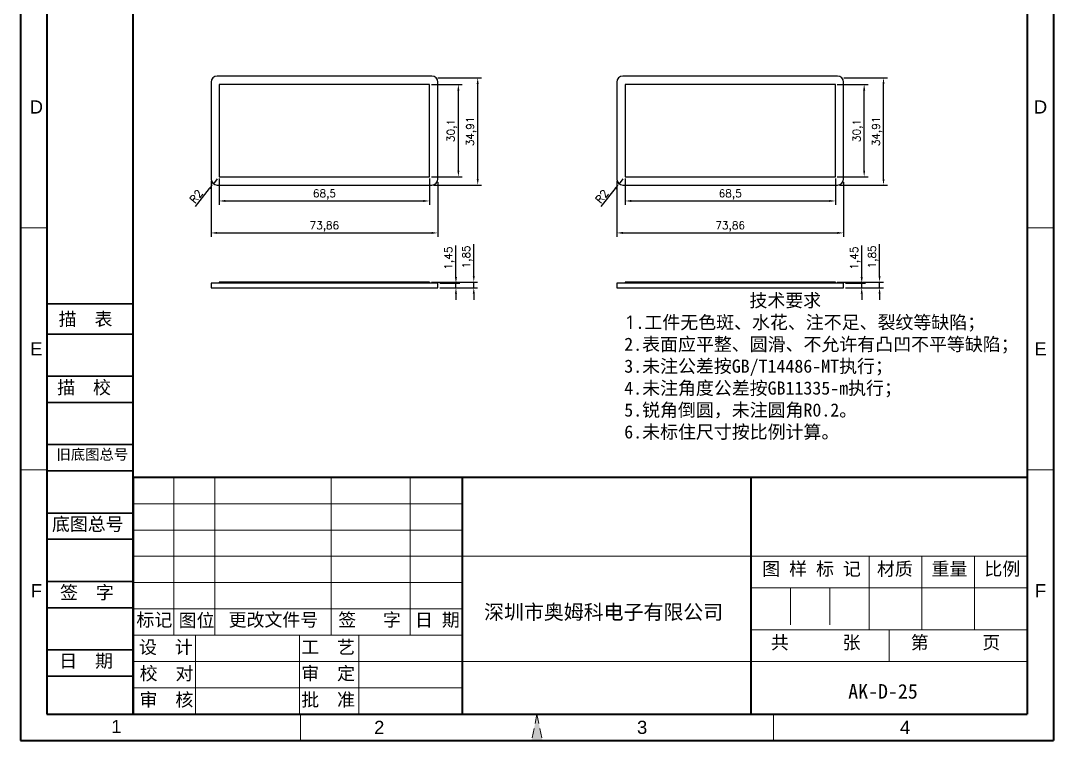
# Model space of a CAD drawing. Header units: millimetres. Extents: x 30172 to 30508, y -471 to 20.
# Drawn here: x 30171.6 to 30508.1, y -471.3 to -236.8 of the extents above; entities that cross this region are included whole.
import ezdxf
from ezdxf.enums import TextEntityAlignment as Align

# ---------------------------------------------------------------- set-up
doc = ezdxf.new("R2010")
doc.units = ezdxf.units.MM
doc.linetypes.add('ACAD_ISO10W100', pattern=[18, 12, -3, 0, -3])
doc.linetypes.add('HIDDEN2', pattern=[4.7625, 3.175, -1.5875])
for name, color, linetype, lineweight in [('dim', 82, 'Continuous', 9), ('图层1', 7, 'ACAD_ISO10W100', 15), ('图层2', 7, 'Continuous', 30), ('图层3', 7, 'Continuous', 15), ('图层4', 7, 'Continuous', 40), ('图层5', 7, 'HIDDEN2', 15)]:
    doc.layers.add(name, color=color, linetype=linetype, lineweight=lineweight)
doc.layers.add('尺寸线', color=7, linetype='Continuous')
doc.styles.get("Standard").update_dxf_attribs({"font": 'txt', "bigfont": 'gbcbig.shx'})
doc.styles.add('样式 3', font='arial.ttf', dxfattribs={"height": 3.8})
doc.dimstyles.new('ISO-25', dxfattribs={"dimtxt": 2.5, "dimasz": 2.5, "dimexe": 1.25, "dimexo": 0.625, "dimtad": 1, "dimtxsty": 'Standard', "dimcen": 2.5, "dimadec": 0, "dimazin": 0, "dimtfac": 1, "dimtmove": 0, "dimatfit": 3, "dimfxl": 0, "dimarcsym": 0})

# ---------------------------------------------------------------- blocks, each defined once
blk = doc.blocks.new('*D2246')
at = {"layer": 'Defpoints', "color": 0, "transparency": 16777216}
for p in [(30307.57, -322.34), (30313.47, -322.34), (30307.57, -323.79)]:
    blk.add_point(p, dxfattribs=at)
at = {"layer": 'dim', "color": 0, "lineweight": -2, "transparency": 16777216}
for p, q in [((30313.47, -320.34), (30313.47, -310.01)), ((30308.2, -322.34), (30314.72, -322.34)), ((30313.47, -323.79), (30313.47, -322.34)), ((30308.2, -323.79), (30314.72, -323.79)), ((30313.47, -325.79), (30313.47, -327.79))]:
    blk.add_line(p, q, dxfattribs=at)
at = {"layer": 'dim', "color": 0, "transparency": 16777216}
for points in [[(30313.13, -320.34), (30313.8, -320.34), (30313.47, -322.34)], [(30313.13, -325.79), (30313.8, -325.79), (30313.47, -323.79)]]:
    blk.add_solid(points, dxfattribs=at)
at = {"layer": 'dim', "color": 0, "transparency": 16777216, "insert": (30311.38, -314.17), "char_height": 2.5, "attachment_point": 5, "rotation": 90}
blk.add_mtext('1,45', dxfattribs=at)
blk = doc.blocks.new('*D2247')
at = {"layer": 'Defpoints', "color": 0, "transparency": 16777216}
for p in [(30304.87, -321.94), (30319.28, -321.94), (30307.57, -323.79)]:
    blk.add_point(p, dxfattribs=at)
at = {"layer": 'dim', "color": 0, "lineweight": -2, "transparency": 16777216}
for p, q in [((30319.28, -319.94), (30319.28, -309.61)), ((30305.5, -321.94), (30320.53, -321.94)), ((30319.28, -323.79), (30319.28, -321.94)), ((30308.2, -323.79), (30320.53, -323.79)), ((30319.28, -325.79), (30319.28, -327.79))]:
    blk.add_line(p, q, dxfattribs=at)
at = {"layer": 'dim', "color": 0, "transparency": 16777216}
for points in [[(30318.94, -319.94), (30319.61, -319.94), (30319.28, -321.94)], [(30318.94, -325.79), (30319.61, -325.79), (30319.28, -323.79)]]:
    blk.add_solid(points, dxfattribs=at)
at = {"layer": 'dim', "color": 0, "transparency": 16777216, "insert": (30317.19, -313.77), "char_height": 2.5, "attachment_point": 5, "rotation": 90}
blk.add_mtext('1,85', dxfattribs=at)
blk = doc.blocks.new('*D2248')
at = {"layer": 'Defpoints', "color": 0, "transparency": 16777216}
for p in [(30304.87, -257.55), (30314.26, -257.55), (30304.87, -287.65)]:
    blk.add_point(p, dxfattribs=at)
at = {"layer": 'dim', "color": 0, "lineweight": -2, "transparency": 16777216}
for p, q in [((30305.5, -257.55), (30315.51, -257.55)), ((30314.26, -285.65), (30314.26, -259.55)), ((30305.5, -287.65), (30315.51, -287.65))]:
    blk.add_line(p, q, dxfattribs=at)
at = {"layer": 'dim', "color": 0, "transparency": 16777216}
for points in [[(30313.93, -259.55), (30314.59, -259.55), (30314.26, -257.55)], [(30313.93, -285.65), (30314.59, -285.65), (30314.26, -287.65)]]:
    blk.add_solid(points, dxfattribs=at)
at = {"layer": 'dim', "color": 0, "transparency": 16777216, "insert": (30312.18, -272.6), "char_height": 2.5, "attachment_point": 5, "rotation": 90}
blk.add_mtext('30,1', dxfattribs=at)
blk = doc.blocks.new('*D2249')
at = {"layer": 'Defpoints', "color": 0, "transparency": 16777216}
for p in [(30306.98, -255.43), (30320.56, -255.43), (30305.57, -290.35)]:
    blk.add_point(p, dxfattribs=at)
at = {"layer": 'dim', "color": 0, "lineweight": -2, "transparency": 16777216}
for p, q in [((30307.61, -255.43), (30321.81, -255.43)), ((30320.56, -288.35), (30320.56, -257.43)), ((30306.2, -290.35), (30321.81, -290.35))]:
    blk.add_line(p, q, dxfattribs=at)
at = {"layer": 'dim', "color": 0, "transparency": 16777216}
for points in [[(30320.23, -257.43), (30320.89, -257.43), (30320.56, -255.43)], [(30320.23, -288.35), (30320.89, -288.35), (30320.56, -290.35)]]:
    blk.add_solid(points, dxfattribs=at)
at = {"layer": 'dim', "color": 0, "transparency": 16777216, "insert": (30318.48, -272.89), "char_height": 2.5, "attachment_point": 5, "rotation": 90}
blk.add_mtext('34,91', dxfattribs=at)
blk = doc.blocks.new('*D2250')
at = {"layer": 'Defpoints', "color": 0, "transparency": 16777216}
for p in [(30236.37, -287.65), (30304.87, -287.65), (30304.87, -295.54)]:
    blk.add_point(p, dxfattribs=at)
at = {"layer": 'dim', "color": 0, "lineweight": -2, "transparency": 16777216}
for p, q in [((30236.37, -288.27), (30236.37, -296.79)), ((30304.87, -288.27), (30304.87, -296.79)), ((30238.37, -295.54), (30302.87, -295.54))]:
    blk.add_line(p, q, dxfattribs=at)
at = {"layer": 'dim', "color": 0, "transparency": 16777216}
for points in [[(30238.37, -295.2), (30238.37, -295.87), (30236.37, -295.54)], [(30302.87, -295.2), (30302.87, -295.87), (30304.87, -295.54)]]:
    blk.add_solid(points, dxfattribs=at)
at = {"layer": 'dim', "color": 0, "transparency": 16777216, "insert": (30270.62, -293.45), "char_height": 2.5, "attachment_point": 5}
blk.add_mtext('68,5', dxfattribs=at)
blk = doc.blocks.new('*D2251')
at = {"layer": 'Defpoints', "color": 0, "transparency": 16777216}
for p in [(30233.67, -288.35), (30307.53, -288.74), (30307.53, -305.95)]:
    blk.add_point(p, dxfattribs=at)
at = {"layer": 'dim', "color": 0, "lineweight": -2, "transparency": 16777216}
for p, q in [((30233.67, -288.97), (30233.67, -307.2)), ((30307.53, -289.36), (30307.53, -307.2)), ((30235.67, -305.95), (30305.53, -305.95))]:
    blk.add_line(p, q, dxfattribs=at)
at = {"layer": 'dim', "color": 0, "transparency": 16777216}
for points in [[(30235.67, -305.62), (30235.67, -306.28), (30233.67, -305.95)], [(30305.53, -305.62), (30305.53, -306.28), (30307.53, -305.95)]]:
    blk.add_solid(points, dxfattribs=at)
at = {"layer": 'dim', "color": 0, "transparency": 16777216, "insert": (30270.6, -303.87), "char_height": 2.5, "attachment_point": 5}
blk.add_mtext('73,86', dxfattribs=at)
blk = doc.blocks.new('*D2252')
at = {"layer": 'Defpoints', "color": 0, "transparency": 16777216}
for p in [(30235.67, -288.35), (30234.44, -289.92)]:
    blk.add_point(p, dxfattribs=at)
at = {"layer": 'dim', "color": 0, "lineweight": -2, "transparency": 16777216}
for p, q in [((30235.67, -288.35), (30234.44, -289.92)), ((30228.62, -297.33), (30233.2, -291.5))]:
    blk.add_line(p, q, dxfattribs=at)
at = {"layer": 'dim', "color": 0, "transparency": 16777216}
blk.add_solid([(30232.94, -291.29), (30233.46, -291.7), (30234.44, -289.92)], dxfattribs=at)
at = {"layer": 'dim', "color": 0, "transparency": 16777216, "insert": (30228.82, -294.04), "char_height": 2.5, "attachment_point": 5, "rotation": 51.8655}
blk.add_mtext('R2', dxfattribs=at)
blk = doc.blocks.new('*D2274')
at = {"layer": 'Defpoints', "color": 0, "transparency": 16777216}
for p in [(30439.79, -322.34), (30445.68, -322.34), (30439.79, -323.79)]:
    blk.add_point(p, dxfattribs=at)
at = {"layer": 'dim', "color": 0, "lineweight": -2, "transparency": 16777216}
for p, q in [((30445.68, -320.34), (30445.68, -310.01)), ((30440.41, -322.34), (30446.93, -322.34)), ((30445.68, -323.79), (30445.68, -322.34)), ((30440.41, -323.79), (30446.93, -323.79)), ((30445.68, -325.79), (30445.68, -327.79))]:
    blk.add_line(p, q, dxfattribs=at)
at = {"layer": 'dim', "color": 0, "transparency": 16777216}
for points in [[(30445.35, -320.34), (30446.02, -320.34), (30445.68, -322.34)], [(30445.35, -325.79), (30446.02, -325.79), (30445.68, -323.79)]]:
    blk.add_solid(points, dxfattribs=at)
at = {"layer": 'dim', "color": 0, "transparency": 16777216, "insert": (30443.6, -314.17), "char_height": 2.5, "attachment_point": 5, "rotation": 90}
blk.add_mtext('1,45', dxfattribs=at)
blk = doc.blocks.new('*D2273')
at = {"layer": 'Defpoints', "color": 0, "transparency": 16777216}
for p in [(30437.09, -321.94), (30451.5, -321.94), (30439.79, -323.79)]:
    blk.add_point(p, dxfattribs=at)
at = {"layer": 'dim', "color": 0, "lineweight": -2, "transparency": 16777216}
for p, q in [((30451.5, -319.94), (30451.5, -309.61)), ((30437.71, -321.94), (30452.75, -321.94)), ((30451.5, -323.79), (30451.5, -321.94)), ((30440.41, -323.79), (30452.75, -323.79)), ((30451.5, -325.79), (30451.5, -327.79))]:
    blk.add_line(p, q, dxfattribs=at)
at = {"layer": 'dim', "color": 0, "transparency": 16777216}
for points in [[(30451.16, -319.94), (30451.83, -319.94), (30451.5, -321.94)], [(30451.16, -325.79), (30451.83, -325.79), (30451.5, -323.79)]]:
    blk.add_solid(points, dxfattribs=at)
at = {"layer": 'dim', "color": 0, "transparency": 16777216, "insert": (30449.41, -313.77), "char_height": 2.5, "attachment_point": 5, "rotation": 90}
blk.add_mtext('1,85', dxfattribs=at)
blk = doc.blocks.new('*D2275')
at = {"layer": 'Defpoints', "color": 0, "transparency": 16777216}
for p in [(30437.09, -257.55), (30446.48, -257.55), (30437.09, -287.65)]:
    blk.add_point(p, dxfattribs=at)
at = {"layer": 'dim', "color": 0, "lineweight": -2, "transparency": 16777216}
for p, q in [((30437.71, -257.55), (30447.73, -257.55)), ((30446.48, -285.65), (30446.48, -259.55)), ((30437.71, -287.65), (30447.73, -287.65))]:
    blk.add_line(p, q, dxfattribs=at)
at = {"layer": 'dim', "color": 0, "transparency": 16777216}
for points in [[(30446.15, -259.55), (30446.81, -259.55), (30446.48, -257.55)], [(30446.15, -285.65), (30446.81, -285.65), (30446.48, -287.65)]]:
    blk.add_solid(points, dxfattribs=at)
at = {"layer": 'dim', "color": 0, "transparency": 16777216, "insert": (30444.4, -272.6), "char_height": 2.5, "attachment_point": 5, "rotation": 90}
blk.add_mtext('30,1', dxfattribs=at)
blk = doc.blocks.new('*D2276')
at = {"layer": 'Defpoints', "color": 0, "transparency": 16777216}
for p in [(30439.2, -255.43), (30452.78, -255.43), (30437.79, -290.35)]:
    blk.add_point(p, dxfattribs=at)
at = {"layer": 'dim', "color": 0, "lineweight": -2, "transparency": 16777216}
for p, q in [((30439.83, -255.43), (30454.03, -255.43)), ((30452.78, -288.35), (30452.78, -257.43)), ((30438.41, -290.35), (30454.03, -290.35))]:
    blk.add_line(p, q, dxfattribs=at)
at = {"layer": 'dim', "color": 0, "transparency": 16777216}
for points in [[(30452.45, -257.43), (30453.11, -257.43), (30452.78, -255.43)], [(30452.45, -288.35), (30453.11, -288.35), (30452.78, -290.35)]]:
    blk.add_solid(points, dxfattribs=at)
at = {"layer": 'dim', "color": 0, "transparency": 16777216, "insert": (30450.7, -272.89), "char_height": 2.5, "attachment_point": 5, "rotation": 90}
blk.add_mtext('34,91', dxfattribs=at)
blk = doc.blocks.new('*D2277')
at = {"layer": 'Defpoints', "color": 0, "transparency": 16777216}
for p in [(30368.59, -287.65), (30437.09, -287.65), (30437.09, -295.54)]:
    blk.add_point(p, dxfattribs=at)
at = {"layer": 'dim', "color": 0, "lineweight": -2, "transparency": 16777216}
for p, q in [((30368.59, -288.27), (30368.59, -296.79)), ((30437.09, -288.27), (30437.09, -296.79)), ((30370.59, -295.54), (30435.09, -295.54))]:
    blk.add_line(p, q, dxfattribs=at)
at = {"layer": 'dim', "color": 0, "transparency": 16777216}
for points in [[(30370.59, -295.2), (30370.59, -295.87), (30368.59, -295.54)], [(30435.09, -295.2), (30435.09, -295.87), (30437.09, -295.54)]]:
    blk.add_solid(points, dxfattribs=at)
at = {"layer": 'dim', "color": 0, "transparency": 16777216, "insert": (30402.84, -293.45), "char_height": 2.5, "attachment_point": 5}
blk.add_mtext('68,5', dxfattribs=at)
blk = doc.blocks.new('*D2278')
at = {"layer": 'Defpoints', "color": 0, "transparency": 16777216}
for p in [(30365.89, -288.35), (30439.75, -288.74), (30439.75, -305.95)]:
    blk.add_point(p, dxfattribs=at)
at = {"layer": 'dim', "color": 0, "lineweight": -2, "transparency": 16777216}
for p, q in [((30365.89, -288.97), (30365.89, -307.2)), ((30439.75, -289.36), (30439.75, -307.2)), ((30367.89, -305.95), (30437.75, -305.95))]:
    blk.add_line(p, q, dxfattribs=at)
at = {"layer": 'dim', "color": 0, "transparency": 16777216}
for points in [[(30367.89, -305.62), (30367.89, -306.28), (30365.89, -305.95)], [(30437.75, -305.62), (30437.75, -306.28), (30439.75, -305.95)]]:
    blk.add_solid(points, dxfattribs=at)
at = {"layer": 'dim', "color": 0, "transparency": 16777216, "insert": (30402.82, -303.87), "char_height": 2.5, "attachment_point": 5}
blk.add_mtext('73,86', dxfattribs=at)
blk = doc.blocks.new('*D2279')
at = {"layer": 'Defpoints', "color": 0, "transparency": 16777216}
for p in [(30367.89, -288.35), (30366.65, -289.92)]:
    blk.add_point(p, dxfattribs=at)
at = {"layer": 'dim', "color": 0, "lineweight": -2, "transparency": 16777216}
for p, q in [((30367.89, -288.35), (30366.65, -289.92)), ((30360.84, -297.33), (30365.42, -291.5))]:
    blk.add_line(p, q, dxfattribs=at)
at = {"layer": 'dim', "color": 0, "transparency": 16777216}
blk.add_solid([(30365.16, -291.29), (30365.68, -291.7), (30366.65, -289.92)], dxfattribs=at)
at = {"layer": 'dim', "color": 0, "transparency": 16777216, "insert": (30361.04, -294.04), "char_height": 2.5, "attachment_point": 5, "rotation": 51.8655}
blk.add_mtext('R2', dxfattribs=at)

msp = doc.modelspace()

# ---------------------------------------------------------------- hatches: boundary and pattern name
at = {"layer": '图层5'}
msp.add_hatch(color=0, dxfattribs=at).paths.add_polyline_path([(30339.879, -462.699), (30338.116, -471.265), (30341.642, -471.265)])

# ---------------------------------------------------------------- linework, layer by layer
for p, q in [((30305.571, -254.849), (30235.671, -254.849)), ((30437.789, -254.849), (30367.889, -254.849)), ((30233.671, -256.849), (30233.671, -288.349)), ((30304.871, -257.549), (30236.371, -257.549)), ((30236.371, -257.549), (30236.371, -287.649)), ((30304.871, -287.649), (30304.871, -257.549)), ((30307.571, -288.349), (30307.571, -256.849)), ((30365.889, -256.849), (30365.889, -288.349)), ((30437.089, -257.549), (30368.589, -257.549)), ((30368.589, -257.549), (30368.589, -287.649)), ((30437.089, -287.649), (30437.089, -257.549)), ((30439.789, -288.349), (30439.789, -256.849)), ((30236.371, -287.649), (30304.871, -287.649)), ((30368.589, -287.649), (30437.089, -287.649)), ((30235.671, -290.349), (30305.571, -290.349)), ((30367.889, -290.349), (30437.789, -290.349)), ((30307.571, -322.339), (30233.671, -322.339)), ((30233.671, -322.339), (30233.671, -323.789)), ((30304.871, -321.939), (30236.371, -321.939)), ((30236.371, -321.939), (30236.371, -322.339)), ((30304.871, -322.339), (30304.871, -321.939)), ((30307.571, -323.789), (30307.571, -322.339)), ((30439.789, -322.339), (30365.889, -322.339)), ((30365.889, -322.339), (30365.889, -323.789)), ((30437.089, -321.939), (30368.589, -321.939)), ((30368.589, -321.939), (30368.589, -322.339)), ((30437.089, -322.339), (30437.089, -321.939)), ((30439.789, -323.789), (30439.789, -322.339)), ((30233.671, -323.789), (30307.571, -323.789)), ((30365.889, -323.789), (30439.789, -323.789))]:
    msp.add_line(p, q)
for centre, start, end in [((30235.671, -256.849), 90, 180), ((30305.571, -256.849), 0, 90), ((30367.889, -256.849), 90, 180), ((30437.789, -256.849), 0, 90), ((30235.671, -288.349), 180, 270), ((30305.571, -288.349), 270, 0), ((30367.889, -288.349), 180, 270), ((30437.789, -288.349), 270, 0)]:
    msp.add_arc(centre, 2, start, end)
at = {"layer": '图层1', "color": 0}
for p, q in [((30180.208, -304.313), (30171.642, -304.313)), ((30508.116, -304.313), (30499.55, -304.313)), ((30180.208, -383.121), (30171.642, -383.121)), ((30508.116, -383.121), (30499.55, -383.121)), ((30422.456, -421.582), (30422.456, -435.288)), ((30435.305, -421.582), (30435.305, -435.288)), ((30234.937, -437.001), (30234.937, -428.435)), ((30234.937, -437.001), (30234.937, -428.435))]:
    msp.add_line(p, q, dxfattribs=at)
at = {"layer": '图层2', "color": 0}
for p, q in [((30208.324, -329.069), (30180.208, -329.069)), ((30208.324, -338.955), (30180.208, -338.955)), ((30208.324, -338.955), (30193.389, -338.955)), ((30208.324, -352.661), (30180.208, -352.661)), ((30208.324, -361.227), (30180.208, -361.227)), ((30208.324, -361.227), (30193.389, -361.227)), ((30208.324, -361.227), (30193.389, -361.227)), ((30208.324, -374.933), (30180.208, -374.933)), ((30208.324, -383.499), (30180.208, -383.499)), ((30208.324, -383.499), (30193.389, -383.499)), ((30208.324, -397.204), (30180.208, -397.204)), ((30208.324, -405.77), (30180.208, -405.77)), ((30208.324, -405.77), (30193.389, -405.77)), ((30208.324, -419.476), (30180.208, -419.476)), ((30208.324, -428.042), (30180.208, -428.042)), ((30208.324, -428.042), (30193.389, -428.042)), ((30208.324, -441.748), (30180.208, -441.748)), ((30208.324, -450.314), (30180.208, -450.314))]:
    msp.add_line(p, q, dxfattribs=at)
at = {"layer": '图层3', "color": 0}
for p, q in [((30221.499, -437.001), (30221.499, -385.605)), ((30234.937, -428.435), (30234.937, -385.605)), ((30272.82, -436.899), (30272.82, -385.605)), ((30298.518, -436.875), (30298.518, -385.605)), ((30315.65, -394.171), (30208.324, -394.171)), ((30315.65, -402.737), (30208.324, -402.737)), ((30315.65, -402.737), (30208.324, -402.737)), ((30315.65, -411.303), (30208.324, -411.303)), ((30294.846, -411.303), (30499.55, -411.303)), ((30448.154, -411.303), (30448.154, -435.288)), ((30465.286, -411.303), (30465.286, -435.288)), ((30482.418, -411.303), (30482.418, -435.288)), ((30315.65, -419.869), (30208.324, -419.869)), ((30499.55, -421.582), (30409.607, -421.582)), ((30448.154, -421.582), (30448.154, -435.288)), ((30315.65, -428.435), (30208.324, -428.435)), ((30315.65, -437.001), (30208.324, -437.001)), ((30228.558, -462.699), (30228.558, -437.001)), ((30262.502, -462.699), (30262.502, -436.899)), ((30281.821, -462.597), (30281.821, -436.899)), ((30499.55, -435.288), (30409.607, -435.288)), ((30454.578, -435.288), (30454.578, -445.567)), ((30315.65, -445.567), (30208.324, -445.567)), ((30315.65, -445.567), (30208.79, -445.567)), ((30294.846, -445.567), (30499.55, -445.567)), ((30208.324, -450.314), (30208.081, -450.314)), ((30315.65, -454.133), (30208.324, -454.133)), ((30262.785, -462.699), (30262.785, -471.265)), ((30416.973, -462.699), (30416.973, -471.265)), ((30416.973, -462.699), (30416.973, -471.265))]:
    msp.add_line(p, q, dxfattribs=at)
at = {"layer": '图层4', "color": 0}
for p, q in [((30208.324, -462.699), (30208.324, 11.688)), ((30208.324, -385.605), (30208.324, -462.699)), ((30499.55, -385.605), (30208.324, -385.605)), ((30370.661, -385.605), (30216.472, -385.605)), ((30315.65, -462.699), (30315.65, -385.605)), ((30409.607, -462.699), (30409.607, -385.605)), ((30208.324, -421.582), (30208.324, -462.699))]:
    msp.add_line(p, q, dxfattribs=at)
at = {"layer": '图层5', "color": 0}
for p, q in [((30315.65, -437.001), (30208.324, -437.001)), ((30339.879, -462.699), (30338.116, -471.265)), ((30339.879, -462.699), (30341.642, -471.265))]:
    msp.add_line(p, q, dxfattribs=at)
at = {"layer": '尺寸线', "color": 0, "lineweight": 40}
for p, q in [((30171.642, 20.254), (30171.642, -471.265)), ((30508.116, 20.254), (30508.116, -471.265)), ((30180.208, 11.688), (30180.208, -462.699)), ((30499.55, 11.688), (30499.55, -462.699)), ((30180.208, -462.699), (30499.55, -462.699)), ((30171.642, -471.265), (30508.116, -471.265))]:
    msp.add_line(p, q, dxfattribs=at)

# ---------------------------------------------------------------- texts
at = {"layer": '图层1', "color": 0, "style": '样式 3'}
for s, p in [('D', (30176.767, -264.909)), ('D', (30503.94, -264.909)), ('E', (30176.767, -343.717)), ('E', (30503.94, -343.717)), ('F', (30176.767, -422.524)), ('F', (30503.94, -422.524))]:
    msp.add_text(s, height=4.283, dxfattribs=at).set_placement(p, align=Align.MIDDLE)
at = {"layer": '图层1', "color": 0, "attachment_point": 1}
for s, insert, char_height, width in [('{\\fSimSun|b0|i0|c134|p2;图 样 标 记}', (30413.286, -413.247), 4.28302, 53.13738), ('{\\fSimSun|b0|i0|c134|p2;材质 }', (30450.641, -413.265), 4.28302, 35.72091), ('{\\fSimSun|b0|i0|c134|p2;深圳市奥姆科电子有限公司}', (30322.639, -427.085), 4.75891, 89.92113), ('{\\fSimSun|b0|i0|c134|p2;标记}', (30209.376, -429.856), 4.28302, 11.99246), ('{\\fSimSun|b0|i0|c134|p2;图位}', (30223.13, -430.029), 4.28302, 11.99246), ('{\\fSimSun|b0|i0|c134|p2;更改文件号}', (30239.392, -429.856), 4.28302, 35.72091), ('{\\fSimSun|b0|i0|c134|p2;AK-D-25}', (30441.279, -452.929), 4.75891, 59.04154), ('{\\fSimSun|b0|i0|c134|p2;审  核}', (30210.384, -455.878), 4.28302, 34.73239), ('{\\fSimSun|b0|i0|c134|p2;批  准}', (30263.076, -455.878), 4.28302, 35.72091)]:
    msp.add_mtext(s, dxfattribs=dict(at, insert=insert, char_height=char_height, width=width))
at = {"layer": '图层2', "color": 0, "attachment_point": 1}
for s, insert, char_height, width in [('{\\fSimSun|b0|i0|c134|p2;描\\fSimSun|b0|i0|c0|p2;  \\fSimSun|b0|i0|c134|p2;表}', (30184.036, -331.86), 4.28297, 47.9936), ('{\\fSimSun|b0|i0|c134|p2;描\\fSimSun|b0|i0|c0|p2;  \\fSimSun|b0|i0|c134|p2;校}', (30183.548, -354.131), 4.28297, 47.9936), ('{\\fSimSun|b0|i0|c134|p2;旧底图总号}', (30183.307, -376.403), 3.42642, 47.9936), ('{\\fSimSun|b0|i0|c134|p2;底图总号}', (30181.822, -398.674), 4.28297, 47.9936), ('{\\fSimSun|b0|i0|c134|p2;重量 }', (30468.425, -413.265), 4.28302, 35.72091), ('{\\fSimSun|b0|i0|c134|p2;比例 }', (30485.656, -413.265), 4.28302, 35.72091), ('{\\fSimSun|b0|i0|c134|p2;签\\fSimSun|b0|i0|c0|p2;  \\fSimSun|b0|i0|c134|p2;字}', (30184.475, -420.946), 4.28297, 47.9936), ('{\\fSimSun|b0|i0|c134|p2;签   字}', (30275.107, -429.856), 4.28302, 35.72091), ('{\\fSimSun|b0|i0|c134|p2;日 期}', (30300.126, -429.856), 4.28302, 35.72091), ('{\\fSimSun|b0|i0|c134|p2;共      张}', (30416.108, -437.232), 4.28302, 47.38766), ('{\\fSimSun|b0|i0|c134|p2;第      页}', (30461.65, -437.232), 4.28302, 43.98508), ('{\\fSimSun|b0|i0|c134|p2;设  计}', (30210.218, -438.745), 4.28302, 33.20026), ('{\\fSimSun|b0|i0|c134|p2;工  艺}', (30263.076, -438.745), 4.28302, 35.72091), ('{\\fSimSun|b0|i0|c134|p2;日\\fSimSun|b0|i0|c0|p2;  \\fSimSun|b0|i0|c134|p2;期}', (30184.231, -443.217), 4.28297, 47.9936), ('{\\fSimSun|b0|i0|c134|p2;校  对}', (30210.424, -447.312), 4.28302, 31.05498), ('{\\fSimSun|b0|i0|c134|p2;审  定}', (30263.076, -447.312), 4.28302, 35.72091)]:
    msp.add_mtext(s, dxfattribs=dict(at, insert=insert, char_height=char_height, width=width))
at = {"layer": '图层3', "color": 0, "insert": (30368.302, -325.789), "char_height": 4.28302, "width": 202.86245, "attachment_point": 1}
msp.add_mtext('{\\fSimSun|b0|i0|c134|p54;              技术要求\\P}1{\\fSimSun|b0|i0|c134|p54;.工件无色斑、水花、注不足、裂纹等缺陷；\\P2.表面应平整、圆滑、不允许有凸凹不平等缺陷；\\P3.未注公差按GB/T14486-MT执行；\\P4.未注角度公差按GB11335-m执行；\\P5.锐角倒圆，未注圆角R0.2。}\\P{\\fSimSun|b0|i0|c134|p2;6.未标住尺寸按比例计算。}', dxfattribs=at)
at = {"layer": '图层5', "color": 0, "style": '样式 3'}
for s, p in [('1', (30202.822, -466.758)), ('2', (30288.483, -467.014)), ('3', (30374.143, -467.014)), ('4', (30459.804, -467.014))]:
    msp.add_text(s, height=4.283, dxfattribs=at).set_placement(p, align=Align.MIDDLE)

# ---------------------------------------------------------------- dimensions: what is measured, and where the dimension line sits
at = {"layer": 'dim'}
for base, p1, p2, picture, middle in [((30320.56, -255.435), (30305.571, -290.349), (30306.985, -255.435), '*D2249', (30318.476, -272.892)), ((30452.778, -255.435), (30437.789, -290.349), (30439.204, -255.435), '*D2276', (30450.695, -272.892)), ((30314.26, -257.549), (30304.871, -287.649), (30304.871, -257.549), '*D2248', (30312.177, -272.599)), ((30446.479, -257.549), (30437.089, -287.649), (30437.089, -257.549), '*D2275', (30444.395, -272.599)), ((30319.277, -321.939), (30307.571, -323.789), (30304.871, -321.939), '*D2247', (30317.194, -313.772)), ((30313.466, -322.339), (30307.571, -323.789), (30307.571, -322.339), '*D2246', (30311.382, -314.172)), ((30451.496, -321.939), (30439.789, -323.789), (30437.089, -321.939), '*D2273', (30449.413, -313.772)), ((30445.684, -322.339), (30439.789, -323.789), (30439.789, -322.339), '*D2274', (30443.601, -314.172))]:
    dim = msp.add_linear_dim(base=base, p1=p1, p2=p2, angle=90, dimstyle='ISO-25', override={"dimasz": 2}, dxfattribs=at)
    dim.commit()
    dim.dimension.update_dxf_attribs({"geometry": picture, "text_midpoint": middle})
for center, mpoint, picture, middle in [((30235.671, -288.349), (30234.436, -289.922), '*D2252', (30228.818, -294.041)), ((30367.889, -288.349), (30366.654, -289.922), '*D2279', (30361.037, -294.041))]:
    dim = msp.add_radius_dim(center=center, mpoint=mpoint, dimstyle='ISO-25', override={"dimasz": 2}, dxfattribs=at)
    dim.commit()
    dim.dimension.update_dxf_attribs({"geometry": picture, "text_midpoint": middle})
for base, p1, p2, picture, middle in [((30307.532, -305.949), (30233.671, -288.349), (30307.532, -288.74), '*D2251', (30270.601, -303.865)), ((30304.871, -295.537), (30236.371, -287.649), (30304.871, -287.649), '*D2250', (30270.621, -293.454)), ((30439.751, -305.949), (30365.889, -288.349), (30439.751, -288.74), '*D2278', (30402.82, -303.865)), ((30437.089, -295.537), (30368.589, -287.649), (30437.089, -287.649), '*D2277', (30402.839, -293.454))]:
    dim = msp.add_linear_dim(base=base, p1=p1, p2=p2, dimstyle='ISO-25', override={"dimasz": 2}, dxfattribs=at)
    dim.commit()
    dim.dimension.update_dxf_attribs({"geometry": picture, "text_midpoint": middle})

doc.saveas('drawing.dxf')
